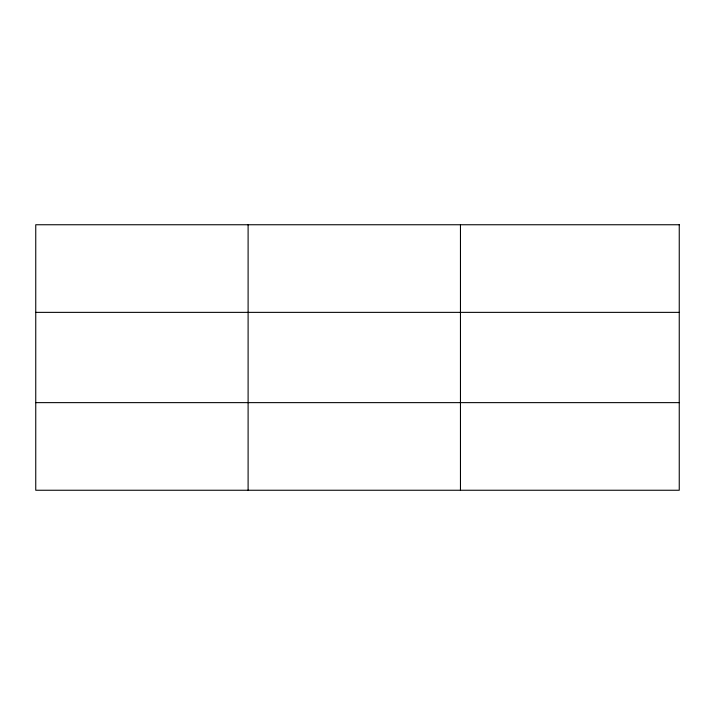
<?xml version="1.0" encoding="UTF-8"?>
<svg xmlns="http://www.w3.org/2000/svg" width="715" height="715" viewBox="0 0 715 715"><rect width="100%" height="100%" fill="white"/><g stroke="black" fill="none" stroke-linecap="round" stroke-linejoin="round"><path stroke-width="1.07" d="M248.105 490.249L248.105 224.751M460.46 490.249L460.46 224.751M35.75 312.366L679.25 312.366M35.75 402.634L679.25 402.634M679.25 224.751L679.25 490.249L35.75 490.249L35.75 224.751L679.25 224.751"/></g></svg>
